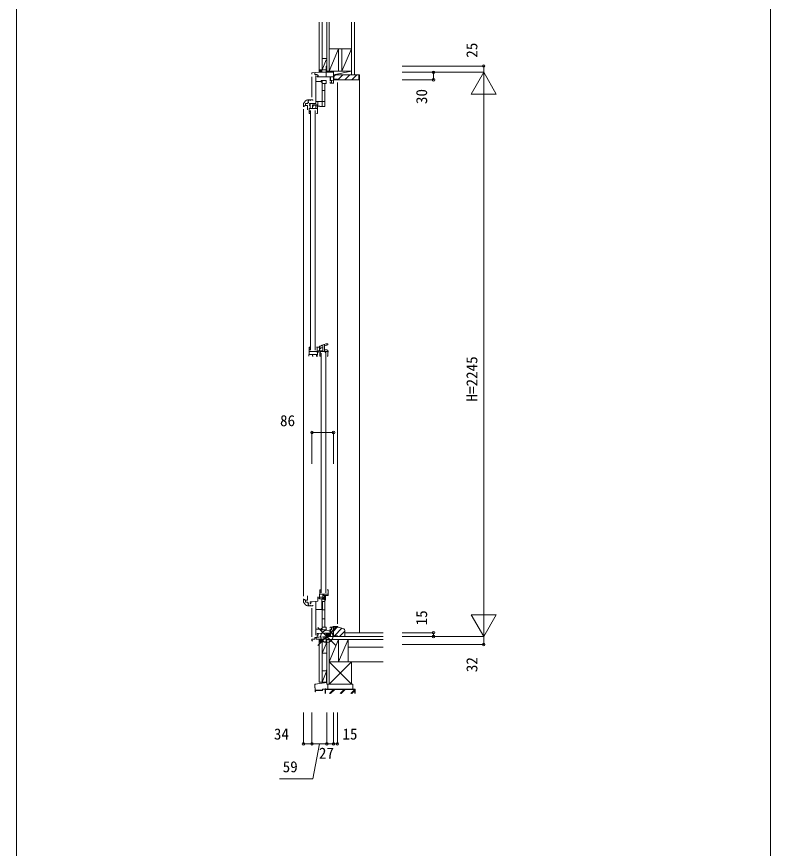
# Model space of a CAD drawing. Units: millimetres, scale not verified. Extents: x -13762 to 13750, y -10012 to 10000.
# Drawn here: x -5750 to -2750, y -5003 to -1693 of the extents above; entities that cross this region are included whole.
import ezdxf
from ezdxf.enums import TextEntityAlignment as Align

# ---------------------------------------------------------------- set-up
doc = ezdxf.new("R2010")
doc.units = ezdxf.units.MM
doc.header["$LTSCALE"] = 50
for name, color, linetype, lineweight in [('0-0_0', 7, 'Continuous', 9), ('0-2_YKK_ZWAK', 5, 'Continuous', 9), ('0-4_YKK_12', 4, 'Continuous', 18), ('0-8_YKK_A1', 7, 'Continuous', 9), ('0-9_YSS_KE', 2, 'Continuous', 18), ('0-A_YSS_KE', 1, 'Continuous', 18)]:
    doc.layers.add(name, color=color, linetype=linetype, lineweight=lineweight)
doc.styles.add('ＭＳ ゴシック', font='')
doc.styles.get('ＭＳ ゴシック').set_extended_font_data('MS Gothic')

msp = doc.modelspace()

# ---------------------------------------------------------------- linework, layer by layer
at = {"layer": '0-0_0'}
for p, q in [((-5750, -10000), (-5750, 9500)), ((-2750, -10000), (-2750, 9500))]:
    msp.add_line(p, q, dxfattribs=at)
at = {"layer": '0-2_YKK_ZWAK'}
for p, q in [((-4533.5, -1905), (-4545.5, -1905)), ((-4545.5, -1908.2), (-4542.29, -1905)), ((-4545.5, -1913.86), (-4536.64, -1905)), ((-4545.5, -1905), (-4545.5, -1915)), ((-4540.98, -1915), (-4535.5, -1909.51)), ((-4535.5, -1905), (-4535.5, -1915)), ((-4488.5, -1925), (-4388.5, -1925)), ((-4487.5, -1932.1), (-4480.39, -1925)), ((-4487.5, -1940), (-4487.5, -1925)), ((-4473.5, -1945), (-4473.5, -1942.5)), ((-4390.5, -1945), (-4473.5, -1945)), ((-4472.11, -1945), (-4452.11, -1925)), ((-4443.82, -1945), (-4423.82, -1925)), ((-4415.54, -1945), (-4395.54, -1925)), ((-4388.5, -1925), (-4385.5, -1925)), ((-4388.5, -1925), (-4388.5, -1943)), ((-4385.5, -1925), (-4385.5, -4145)), ((-4488.5, -4138.42), (-4473.58, -4123.5)), ((-4488.5, -4123.5), (-4488.5, -4157.5)), ((-4468.5, -4123.5), (-4488.5, -4123.5)), ((-4484.95, -4157.5), (-4455, -4127.55)), ((-4468.5, -4123.5), (-4447.06, -4129.93)), ((-4443.5, -4160), (-4443.5, -4134.72)), ((-4488.5, -4157.5), (-4473.5, -4157.5)), ((-4473.5, -4157.5), (-4473.5, -4160)), ((-4473.5, -4160), (-4443.5, -4160)), ((-4464.82, -4160), (-4443.5, -4138.67)), ((-4443.5, -4145), (-4443.5, -4160)), ((-4545.5, -4174.7), (-4542.29, -4171.5)), ((-4545.5, -4180.36), (-4536.64, -4171.5)), ((-4545.5, -4181.5), (-4545.5, -4171.5)), ((-4533.5, -4181.5), (-4545.5, -4181.5)), ((-4540.98, -4181.5), (-4535.5, -4176.01)), ((-4535.5, -4181.5), (-4535.5, -4171.5))]:
    msp.add_line(p, q, dxfattribs=at)
msp.add_lwpolyline([(-4474, -1942), (-4485.5, -1942), (-4487.5, -1940)], dxfattribs=at)
for centre, radius, start, end in [((-4474, -1942.5), 0.5, 0, 90), ((-4390.5, -1943), 2, 270, 0), ((-4448.5, -4134.72), 5, 0, 73.30076)]:
    msp.add_arc(centre, radius, start, end, dxfattribs=at)
at = {"layer": '0-4_YKK_12'}
for p, q in [((-4574.5, -1916.5), (-4545.87, -1915)), ((-4574.5, -1922.5), (-4574.5, -1916.5)), ((-4563.7, -1915.93), (-4563.7, -1924.1)), ((-4545.87, -1915), (-4513.5, -1915)), ((-4515.5, -1890), (-4517.5, -1890)), ((-4517.5, -1890), (-4517.5, -1933)), ((-4515.5, -1902.65), (-4517.5, -1902.65)), ((-4488.5, -1959), (-4488.5, -1915)), ((-4574.5, -2014.5), (-4574.5, -1932.5)), ((-4563.7, -1924.1), (-4553.7, -1924.1)), ((-4560.5, -1928.5), (-4559, -1928.5)), ((-4559, -1928.5), (-4559, -2039.5)), ((-4537.7, -1951), (-4559, -1951)), ((-4553.7, -1924.1), (-4553.7, -1928.3)), ((-4553.7, -1926.3), (-4550.2, -1926.3)), ((-4553.7, -1930.8), (-4553.7, -1933)), ((-4553.7, -1933), (-4488.5, -1933)), ((-4550.2, -1926.3), (-4550.2, -1933)), ((-4537.7, -1948), (-4537.7, -1953.8)), ((-4518.5, -1948), (-4537.7, -1948)), ((-4534.5, -1950), (-4534.5, -2029.8)), ((-4534, -1948), (-4534, -2051.5)), ((-4518.5, -1959), (-4518.5, -1948)), ((-4502.5, -1950.5), (-4502.5, -1933.2)), ((-4497, -1947.5), (-4502.5, -1947.5)), ((-4501, -1933), (-4501, -1947.2)), ((-4501, -1947.2), (-4493, -1947.2)), ((-4497, -1958), (-4497, -1947.5)), ((-4488.5, -1945), (-4473.5, -1945)), ((-4473.5, -1945), (-4473.5, -1942.5)), ((-4537.7, -1953.8), (-4534.5, -1953.8)), ((-4534, -1959), (-4518.5, -1959)), ((-4523.6, -2051.5), (-4523.6, -1959)), ((-4502.5, -1958), (-4502.5, -1954.5)), ((-4488.5, -1958), (-4502.5, -1958)), ((-4473.5, -4109), (-4473.5, -1955)), ((-4534, -1987.95), (-4523.6, -1987.95)), ((-4599.74, -2028.2), (-4608.5, -2039)), ((-4608.5, -2039), (-4608.5, -2052)), ((-4608.5, -2049.5), (-4603.5, -2049.5)), ((-4603.5, -2047), (-4592.3, -2047)), ((-4603.5, -2049.5), (-4603.5, -2047)), ((-4592.69, -2038.5), (-4599.9, -2038.5)), ((-4599.9, -2038.5), (-4599.9, -2047)), ((-4592.3, -2064), (-4592.3, -2047)), ((-4570.5, -2024.5), (-4591.97, -2024.5)), ((-4589.8, -2028.2), (-4586.4, -2028.2)), ((-4589.8, -2034.8), (-4586.4, -2034.8)), ((-4559, -2039.5), (-4584.3, -2039.5)), ((-4584.3, -2039.5), (-4584.3, -2041.5)), ((-4584.3, -2044.5), (-4584.3, -2046.5)), ((-4584.3, -2046.5), (-4582.2, -2046.5)), ((-4582.2, -2056.8), (-4582.2, -2039.5)), ((-4581.4, -2024.5), (-4581.4, -2028.5)), ((-4552.9, -2043.8), (-4572.9, -2043.8)), ((-4572.9, -2043.8), (-4572.9, -2058.8)), ((-4572.9, -2049.8), (-4568.9, -2049.8)), ((-4571.4, -2045.3), (-4571.4, -2049.8)), ((-4571.4, -2046.3), (-4557.7, -2046.3)), ((-4570.5, -2024.5), (-4570.5, -2026.5)), ((-4560.6, -2049.8), (-4557.7, -2049.8)), ((-4559.7, -2050.7), (-4559.7, -2058.8)), ((-4557.7, -2050.7), (-4559.7, -2050.7)), ((-4559, -2031.3), (-4523.6, -2031.3)), ((-4557.7, -2045.3), (-4557.7, -2050.7)), ((-4552.9, -2063.1), (-4552.9, -2043.8)), ((-4551.4, -2031.3), (-4551.4, -2049.5)), ((-4543.4, -2049.5), (-4551.4, -2049.5)), ((-4608.5, -4000), (-4608.5, -2062)), ((-4585.9, -2058.8), (-4552.9, -2058.8)), ((-4585.9, -2078.8), (-4585.9, -2058.8)), ((-4585.9, -2069.9), (-4582.3, -2069.9)), ((-4582.3, -2078.8), (-4585.9, -2078.8)), ((-4582.3, -2069.9), (-4582.3, -2072.5)), ((-4582.3, -2076), (-4582.3, -2078.8)), ((-4580.2, -2066.8), (-4580.2, -3021.3)), ((-4561.2, -3021.3), (-4561.2, -2066.8)), ((-4553, -2063.1), (-4552.9, -2063.1)), ((-4553.8, -3008.99), (-4544.9, -3009.3)), ((-4544.9, -3004.8), (-4539.9, -3004.8)), ((-4544.9, -3022.9), (-4544.9, -3004.8)), ((-4544.9, -3010.8), (-4530.9, -3010.8)), ((-4530.9, -2999.53), (-4530.9, -3025.6)), ((-4524.9, -3025.6), (-4524.9, -2997.26)), ((-4511.2, -2995.07), (-4511.2, -3000.07)), ((-4585.9, -3026.3), (-4554.4, -3026.3)), ((-4585.9, -3038.3), (-4552.9, -3038.3)), ((-4556.2, -3038.3), (-4556.2, -3044.3)), ((-4552.9, -3039.4), (-4552.9, -3031.3)), ((-4550.33, -3029.05), (-4549.6, -3027.78)), ((-4543.7, -3025.6), (-4510.7, -3025.6)), ((-4538.1, -3032.3), (-4538.1, -3986.8)), ((-4524.9, -3019.06), (-4515.26, -3019.9)), ((-4519.1, -3986.8), (-4519.1, -3032.3)), ((-4592.3, -3998), (-4592.3, -4015)), ((-4551.4, -4019.8), (-4551.4, -4002)), ((-4546.4, -4002), (-4546.4, -4009.2)), ((-4544.9, -4009.9), (-4544.9, -3991.8)), ((-4544.9, -3991.8), (-4510.7, -3991.8)), ((-4527.2, -4003.8), (-4544.9, -4003.8)), ((-4543.7, -3974.8), (-4543.7, -3991.8)), ((-4531.7, -3991.8), (-4531.7, -4008.3)), ((-4531.7, -3997.5), (-4527.2, -3997.5)), ((-4531.4, -3991.8), (-4531.4, -3997.3)), ((-4529.9, -3993.8), (-4527.2, -3993.8)), ((-4529.9, -3997.5), (-4529.9, -3993.8)), ((-4528.7, -4003.8), (-4528.7, -4008.1)), ((-4526.9, -3991.8), (-4526.9, -3996.8)), ((-4510.7, -3996.8), (-4526.9, -3996.8)), ((-4524.44, -3996.8), (-4524.9, -4009.9)), ((-4521.1, -4015.1), (-4521.1, -3998.8)), ((-4514.6, -3974.8), (-4510.7, -3974.8)), ((-4510.7, -3974.8), (-4510.7, -3996.8)), ((-4608.5, -4023), (-4608.5, -4010)), ((-4608.5, -4012.5), (-4603.5, -4012.5)), ((-4599.74, -4033.8), (-4608.5, -4023)), ((-4603.5, -4012.5), (-4603.5, -4015)), ((-4603.5, -4015), (-4592.3, -4015)), ((-4599.9, -4023.5), (-4599.9, -4015)), ((-4592.69, -4023.5), (-4599.9, -4023.5)), ((-4589.8, -4027.07), (-4592.69, -4023.5)), ((-4570.5, -4037.5), (-4591.97, -4037.5)), ((-4589.8, -4037.5), (-4589.8, -4027.07)), ((-4589.8, -4027.2), (-4586.4, -4027.2)), ((-4589.8, -4033.8), (-4586.4, -4033.8)), ((-4582.3, -4021.7), (-4573.15, -4021.7)), ((-4582.3, -4023.6), (-4582.3, -4021.7)), ((-4582.3, -4026.6), (-4582.3, -4028.5)), ((-4582.3, -4028.5), (-4579.2, -4028.5)), ((-4581.4, -4037.5), (-4581.4, -4033.5)), ((-4579.2, -4028.5), (-4579.2, -4021.7)), ((-4573.15, -4021.7), (-4551.4, -4019.8)), ((-4570.5, -4037.5), (-4570.5, -4035.5)), ((-4559, -4153.5), (-4559, -4020.46)), ((-4551.4, -4007.2), (-4546.4, -4007.2)), ((-4524.9, -4009.9), (-4544.9, -4009.9)), ((-4535.9, -4026), (-4535.9, -4052.2)), ((-4533.7, -4026), (-4535.9, -4026)), ((-4532.05, -4012.8), (-4535.7, -4012.8)), ((-4535.7, -4012.8), (-4535.7, -4025.8)), ((-4535.7, -4020.3), (-4523.6, -4020.3)), ((-4534.2, -4008.3), (-4531.7, -4008.3)), ((-4533.7, -4020.3), (-4533.7, -4026)), ((-4532.5, -4020.3), (-4532.5, -4054)), ((-4523.6, -4012.8), (-4528.05, -4012.8)), ((-4523.6, -4012.8), (-4523.6, -4123.01)), ((-4523.6, -4015.1), (-4521.1, -4015.1)), ((-4574.5, -4161), (-4574.5, -4047.5)), ((-4559, -4052.2), (-4533, -4052.2)), ((-4534.5, -4132), (-4534.5, -4052.21)), ((-4534, -4054), (-4523.6, -4054)), ((-4534, -4134.01), (-4534, -4054)), ((-4534, -4089.25), (-4523.6, -4089.25)), ((-4537.7, -4131), (-4559, -4131)), ((-4518.5, -4134.01), (-4537.7, -4134.01)), ((-4534, -4123.01), (-4518.5, -4123.01)), ((-4518.5, -4123.01), (-4518.5, -4134.01)), ((-4502.5, -4123.5), (-4502.5, -4127)), ((-4502.5, -4131), (-4502.5, -4146.8)), ((-4497, -4134), (-4502.5, -4134)), ((-4501, -4134), (-4501, -4144)), ((-4497, -4123.5), (-4497, -4134)), ((-4473.5, -4120), (-4491, -4120)), ((-4489.5, -4147), (-4489.5, -4120)), ((-4485.5, -4121.5), (-4485.5, -4123.5)), ((-4473.5, -4119), (-4473.5, -4123.5)), ((-4563.7, -4164.3), (-4553.7, -4164.3)), ((-4563.7, -4171), (-4563.7, -4164.3)), ((-4560.5, -4153.5), (-4559, -4153.5)), ((-4557.27, -4164.3), (-4557.3, -4170.5)), ((-4525.07, -4147), (-4553.7, -4148.5)), ((-4553.7, -4148.5), (-4553.7, -4150.7)), ((-4553.7, -4164.3), (-4553.7, -4153.2)), ((-4550.2, -4155.2), (-4553.7, -4155.2)), ((-4547.8, -4163.2), (-4553.7, -4163.2)), ((-4550.2, -4148.32), (-4550.2, -4155.2)), ((-4528.31, -4161.5), (-4547.8, -4163.2)), ((-4517.5, -4161.5), (-4528.34, -4161.5)), ((-4526.7, -4170.5), (-4526.7, -4161.62)), ((-4526.7, -4167.1), (-4520.3, -4167.1)), ((-4488.5, -4147), (-4525.07, -4147)), ((-4517.5, -4147), (-4517.5, -4161.5)), ((-4517.5, -4150.65), (-4513.85, -4147)), ((-4517.5, -4156.3), (-4508.19, -4147)), ((-4517.5, -4157), (-4501, -4157)), ((-4512.54, -4157), (-4502.54, -4147)), ((-4506.88, -4157), (-4501, -4151.12)), ((-4502.5, -4144.5), (-4498.6, -4144.5)), ((-4501, -4144), (-4498.3, -4144)), ((-4501, -4157), (-4501, -4147)), ((-4498.3, -4144), (-4498.3, -4147)), ((-4488.5, -4147), (-4488.5, -4160)), ((-4574.5, -4171), (-4563.7, -4171)), ((-4574.5, -4177), (-4574.5, -4171)), ((-4571.5, -4177), (-4574.5, -4177)), ((-4557.3, -4170.5), (-4526.7, -4170.5)), ((-4515.5, -4175.35), (-4517.5, -4175.35))]:
    msp.add_line(p, q, dxfattribs=at)
for points in [[(-4589.8, -2024.5), (-4589.8, -2034.94), (-4592.69, -2038.5)], [(-4543.4, -2049.5), (-4543.4, -2051.5), (-4523.6, -2051.5)], [(-4556.3, -2078.8), (-4553, -2078.8), (-4553, -2063.1)], [(-4587.1, -3044.3), (-4587.1, -3038.3), (-4585.9, -3038.3), (-4585.9, -3009.3), (-4582.3, -3009.3), (-4582.3, -3012.1)], [(-4556.3, -3009.3), (-4554.4, -3009.3), (-4554.4, -3030.3), (-4549.4, -3030.3)], [(-4540.5, -3011.3), (-4540.5, -3015.3), (-4544.9, -3015.3)], [(-4531.2, -3022.9), (-4531.2, -3011.3), (-4543.4, -3011.3), (-4543.4, -3013.3)], [(-4582.3, -3015.6), (-4582.3, -3018.2), (-4585.9, -3018.2)], [(-4572.9, -3038.3), (-4572.9, -3044.3), (-4570.4, -3044.3)], [(-4557.9, -3044.3), (-4552.9, -3044.3), (-4552.9, -3042.4)], [(-4549.6, -3027.78), (-4549.6, -3022.9), (-4531.2, -3022.9)], [(-4549.4, -3030.3), (-4549.4, -3026.55), (-4548.53, -3025.05)], [(-4543.7, -3022.9), (-4543.7, -3044.3), (-4540.1, -3044.3), (-4540.1, -3041.5)], [(-4543.7, -3030.6), (-4539.9, -3030.6), (-4539.9, -3026.8)], [(-4540.1, -3038), (-4540.1, -3035.4), (-4543.7, -3035.4)], [(-4521.5, -3025.6), (-4521.5, -3029.3), (-4517.53, -3029.3)], [(-4510.7, -3024.88), (-4510.7, -3028.6), (-4510.8, -3028.6), (-4510.8, -3044.3), (-4514.1, -3044.3)], [(-4540.1, -3977.6), (-4540.1, -3974.8), (-4543.7, -3974.8)], [(-4543.7, -3983.7), (-4540.1, -3983.7), (-4540.1, -3981.1)], [(-4537.7, -4134.01), (-4537.7, -4128.2), (-4534.5, -4128.2)], [(-4502.5, -4123.5), (-4477.41, -4123.5), (-4475.75, -4121.84)], [(-4516.5, -4171), (-4520.3, -4171), (-4520.3, -4161.5)], [(-4517.5, -4171), (-4517.5, -4192), (-4515.5, -4192)]]:
    msp.add_lwpolyline(points, dxfattribs=at)
for centre, radius, start, end in [((-4591.97, -2034.5), 10, 89.99999, 140.96439), ((-4510.25, -3045.06), 50, 91.0861, 126.36873), ((-4510.24, -3045.06), 45, 91.21953, 109.00967), ((-4515.7, -3024.88), 5, 0, 85), ((-4591.97, -4027.5), 10, 219.03561, 270.00001)]:
    msp.add_arc(centre, radius, start, end, dxfattribs=at)
at = {"layer": '0-8_YKK_A1'}
for p, q in [((-4545.5, -1715), (-4545.5, -1905)), ((-4533.5, -1715), (-4533.5, -1905)), ((-4515.5, -1915), (-4515.5, -1715)), ((-4506.5, -1715), (-4506.5, -1910)), ((-4417.5, -1715), (-4417.5, -1925)), ((-4405, -1715), (-4405, -1925)), ((-4506.5, -1821), (-4506.5, -1910)), ((-4506.5, -1910), (-4468.5, -1821)), ((-4506.5, -1821), (-4417.5, -1821)), ((-4468.5, -1910), (-4468.5, -1821)), ((-4455.5, -1821), (-4455.5, -1910)), ((-4455.5, -1910), (-4417.5, -1821)), ((-4417.5, -1910), (-4417.5, -1821)), ((-4533.5, -1860), (-4517.5, -1860)), ((-4533.5, -1860), (-4533.5, -1905)), ((-4517.5, -1865), (-4533.5, -1905)), ((-4532.5, -1905), (-4545.5, -1905)), ((-4515.5, -1910), (-4506.5, -1910)), ((-4488.5, -1910), (-4515.5, -1910)), ((-4488.5, -1910), (-4515.5, -1915)), ((-4506.5, -1910), (-4468.5, -1910)), ((-4488.5, -1925), (-4488.5, -1910)), ((-4488.5, -1910), (-4417.5, -1910)), ((-4417.5, -1910), (-4488.5, -1925)), ((-4455.5, -1910), (-4417.5, -1910)), ((-4291, -4160), (-4515.5, -4160)), ((-4515.5, -4172), (-4515.5, -4160)), ((-4291, -4145), (-4443.5, -4145)), ((-4441.9, -4160), (-4291, -4160)), ((-4545.5, -4342.14), (-4545.5, -4181.5)), ((-4532.5, -4181.5), (-4545.5, -4181.5)), ((-4533.5, -4342.14), (-4533.5, -4181.5)), ((-4533.5, -4181.5), (-4518.5, -4181.5)), ((-4533.5, -4181.5), (-4533.5, -4226.5)), ((-4518.5, -4189), (-4533.5, -4226.5)), ((-4518.5, -4181.5), (-4532.5, -4181.5)), ((-4515.5, -4172), (-4291, -4172)), ((-4515.5, -4350), (-4515.5, -4172)), ((-4506.5, -4172), (-4506.5, -4350)), ((-4468.5, -4172), (-4506.5, -4172)), ((-4506.5, -4172), (-4506.5, -4261)), ((-4468.5, -4172), (-4506.5, -4261)), ((-4430.5, -4172), (-4468.5, -4172)), ((-4291, -4172), (-4430.5, -4172)), ((-4291, -4172), (-4430.5, -4172)), ((-4430.5, -4172), (-4430.5, -4202)), ((-4291, -4202), (-4430.5, -4202)), ((-4533.5, -4226.5), (-4516.5, -4226.5)), ((-4506.5, -4261), (-4506.5, -4350)), ((-4506.5, -4261), (-4417.5, -4350)), ((-4417.5, -4261), (-4506.5, -4350)), ((-4468.5, -4261), (-4430.5, -4261)), ((-4430.5, -4261), (-4291, -4261)), ((-4417.5, -4350), (-4417.5, -4261)), ((-4533.5, -4295.65), (-4533.5, -4340.65)), ((-4517.6, -4297.14), (-4533.5, -4297.14)), ((-4517.6, -4302.39), (-4533.5, -4342.14)), ((-4516.6, -4293.12), (-4516.6, -4294.37)), ((-4516.3, -4294.76), (-4516.3, -4302.11)), ((-4515.5, -4342.99), (-4515.5, -4293.12)), ((-4516.3, -4303.03), (-4516.3, -4322.11)), ((-4516.3, -4323.03), (-4516.3, -4341.73)), ((-4563.41, -4351.64), (-4562.03, -4379.25)), ((-4562.59, -4351.87), (-4561.51, -4373.6)), ((-4517.13, -4342.71), (-4561.71, -4349.57)), ((-4561.32, -4350.31), (-4515.75, -4343.29)), ((-4533.5, -4342.14), (-4545.5, -4342.14)), ((-4533.5, -4342.14), (-4516.3, -4342.14)), ((-4521.3, -4367.27), (-4521.3, -4368.86)), ((-4520.5, -4367.27), (-4520.5, -4369.6)), ((-4515.5, -4350), (-4506.5, -4350)), ((-4512, -4350), (-4512, -4370)), ((-4512, -4350), (-4412, -4350)), ((-4506.5, -4350), (-4417.5, -4350)), ((-4412, -4370), (-4412, -4350)), ((-4561.42, -4375.4), (-4561.27, -4378.36)), ((-4561.38, -4379.87), (-4561.35, -4379.87)), ((-4533.1, -4374.07), (-4561.01, -4374.07)), ((-4560.92, -4374.87), (-4533.1, -4374.87)), ((-4532.8, -4371.15), (-4532.8, -4373.77)), ((-4532, -4373.77), (-4532, -4371.15)), ((-4531.79, -4370.05), (-4521.57, -4369.16)), ((-4531.72, -4370.85), (-4520.77, -4369.89)), ((-4522, -4370), (-4522, -4387.5)), ((-4402, -4370), (-4522, -4370)), ((-4520.5, -4387.5), (-4520.5, -4371.5)), ((-4520.5, -4371.5), (-4403.5, -4371.5)), ((-4412, -4370), (-4512, -4370)), ((-4504.4, -4387.5), (-4488.4, -4371.5)), ((-4502.28, -4387.5), (-4486.27, -4371.5)), ((-4500.15, -4387.5), (-4484.15, -4371.5)), ((-4445.97, -4371.5), (-4461.97, -4387.5)), ((-4459.85, -4387.5), (-4443.85, -4371.5)), ((-4441.73, -4371.5), (-4457.73, -4387.5)), ((-4419.54, -4387.5), (-4403.54, -4371.5)), ((-4417.42, -4387.5), (-4403.5, -4373.57)), ((-4415.3, -4387.5), (-4403.5, -4375.7)), ((-4403.5, -4371.5), (-4403.5, -4387.5)), ((-4402, -4387.5), (-4402, -4370))]:
    msp.add_line(p, q, dxfattribs=at)
for points in [[(-4533.5, -1905), (-4519.5, -1905), (-4532.5, -1905)], [(-4515.5, -1915), (-4488.5, -1915), (-4488.5, -1910)], [(-4430.5, -4172), (-4468.5, -4261), (-4468.5, -4172), (-4468.5, -4261)], [(-4430.5, -4172), (-4430.5, -4261), (-4430.5, -4172)], [(-4417.5, -4261), (-4506.5, -4261), (-4468.5, -4261)]]:
    msp.add_lwpolyline(points, dxfattribs=at)
for centre, radius, start, end in [((-4516.05, -4293.12), 0.55, 359.99998, 180.00167), ((-4516.4, -4294.37), 0.2, 179.99694, 255.51968), ((-4516.5, -4294.76), 0.2, 0, 75.52165), ((-4516.1, -4302.11), 0.2, 180.00003, 246.42147), ((-4516.3, -4302.57), 0.3, 293.57988, 66.42007), ((-4516.1, -4303.03), 0.2, 113.57855, 179.99998), ((-4516.1, -4322.11), 0.2, 180.00003, 246.42147), ((-4516.1, -4323.03), 0.2, 113.57855, 179.99998), ((-4516.3, -4322.57), 0.3, 293.57988, 66.42007), ((-4561.41, -4351.54), 2, 98.74002, 182.85963), ((-4561.1, -4351.8), 1.5, 98.76138, 182.85963), ((-4520.9, -4367.27), 0.4, 90.00009, 180), ((-4520.9, -4367.27), 0.4, 0, 90.00009), ((-4517.3, -4341.73), 1, 279.71601, 0), ((-4515.8, -4342.99), 0.3, 279.71625, 0), ((-4561.38, -4379.22), 0.65, 182.85963, 270.0001), ((-4561.01, -4373.57), 0.5, 182.85963, 270.0001), ((-4560.92, -4375.37), 0.5, 90.0001, 182.85963), ((-4561.35, -4379.22), 0.65, 270.0001, 66.73014), ((-4560.97, -4378.35), 0.3, 182.85963, 246.73014), ((-4533.1, -4373.77), 1.1, 270, 0), ((-4533.1, -4373.77), 0.3, 270, 0), ((-4531.7, -4371.15), 1.1, 94.96983, 180), ((-4531.7, -4371.15), 0.3, 94.96983, 180), ((-4521.6, -4368.86), 0.3, 274.96983, 0), ((-4520.8, -4369.6), 0.3, 274.96983, 0)]:
    msp.add_arc(centre, radius, start, end, dxfattribs=at)
at = {"layer": '0-9_YSS_KE'}
for p, q in [((-4216, -1890), (-3891, -1890)), ((-4216, -1915), (-3891, -1915)), ((-4091, -1915), (-4091, -1945)), ((-3941, -2001.6), (-3891, -1915)), ((-3891, -1890), (-3891, -1915)), ((-3891, -1915), (-3891, -4160)), ((-3891, -1915), (-3841, -2001.6)), ((-4216, -1945), (-4091, -1945)), ((-3941, -2001.6), (-3841, -2001.6)), ((-4574.5, -3348.31), (-4488.5, -3348.31)), ((-4574.5, -3348.31), (-4574.5, -3473.31)), ((-4488.5, -3348.31), (-4488.5, -3473.31)), ((-3841, -4073.4), (-3941, -4073.4)), ((-4216, -4145), (-4091, -4145)), ((-4216, -4160), (-3891, -4160)), ((-4091, -4160), (-4091, -4145)), ((-3891, -4160), (-3891, -4192)), ((-4216, -4192), (-3891, -4192)), ((-4608.5, -4462.5), (-4608.5, -4587.5)), ((-4574.5, -4462.5), (-4574.5, -4587.5)), ((-4515.5, -4462.5), (-4515.5, -4587.5)), ((-4488.5, -4462.5), (-4488.5, -4587.5)), ((-4473.5, -4462.5), (-4473.5, -4587.5)), ((-4574.5, -4587.5), (-4608.5, -4587.5)), ((-4515.5, -4587.5), (-4574.5, -4587.5)), ((-4515.5, -4587.5), (-4473.5, -4587.5))]:
    msp.add_line(p, q, dxfattribs=at)
for points in [[(-3841, -4073.4), (-3891, -4160), (-3941, -4073.4)], [(-4545, -4587.5), (-4571.27, -4725.79), (-4703.23, -4725.79)]]:
    msp.add_lwpolyline(points, dxfattribs=at)
for centre in [(-3891, -1890), (-4091, -1915), (-4091, -1945), (-4574.5, -3348.31), (-4488.5, -3348.31), (-4091, -4145), (-4091, -4160), (-3891, -4192), (-4608.5, -4587.5), (-4574.5, -4587.5), (-4515.5, -4587.5), (-4488.5, -4587.5), (-4473.5, -4587.5)]:
    msp.add_circle(centre, 5, dxfattribs=at)
at = {"layer": '0-A_YSS_KE'}
for p, q in [((-4480.14, -4124.65), (-4550.85, -4195.36)), ((-4480.14, -4195.36), (-4550.85, -4124.65))]:
    msp.add_line(p, q, dxfattribs=at)
msp.add_circle((-4515.5, -4160), 25, dxfattribs=at)

# ---------------------------------------------------------------- texts
at = {"layer": '0-9_YSS_KE', "style": 'ＭＳ ゴシック'}
for s, p in [('25', (-3903, -1856.89)), ('30', (-4103, -2041.31)), ('H=2245', (-3903, -3224.84)), ('15', (-4103, -4115.66)), ('32', (-3903, -4302.02))]:
    msp.add_text(s, height=43.99, rotation=90, dxfattribs=at).set_placement(p, align=Align.BOTTOM_LEFT)
for s, p in [('86', (-4701.57, -3336.31)), ('34', (-4726.05, -4583.32)), ('15', (-4453.35, -4583.32)), ('27', (-4546.85, -4659.47)), ('59', (-4691.04, -4713.47))]:
    msp.add_text(s, height=43.99, dxfattribs=at).set_placement(p, align=Align.BOTTOM_LEFT)

doc.saveas('drawing.dxf')
